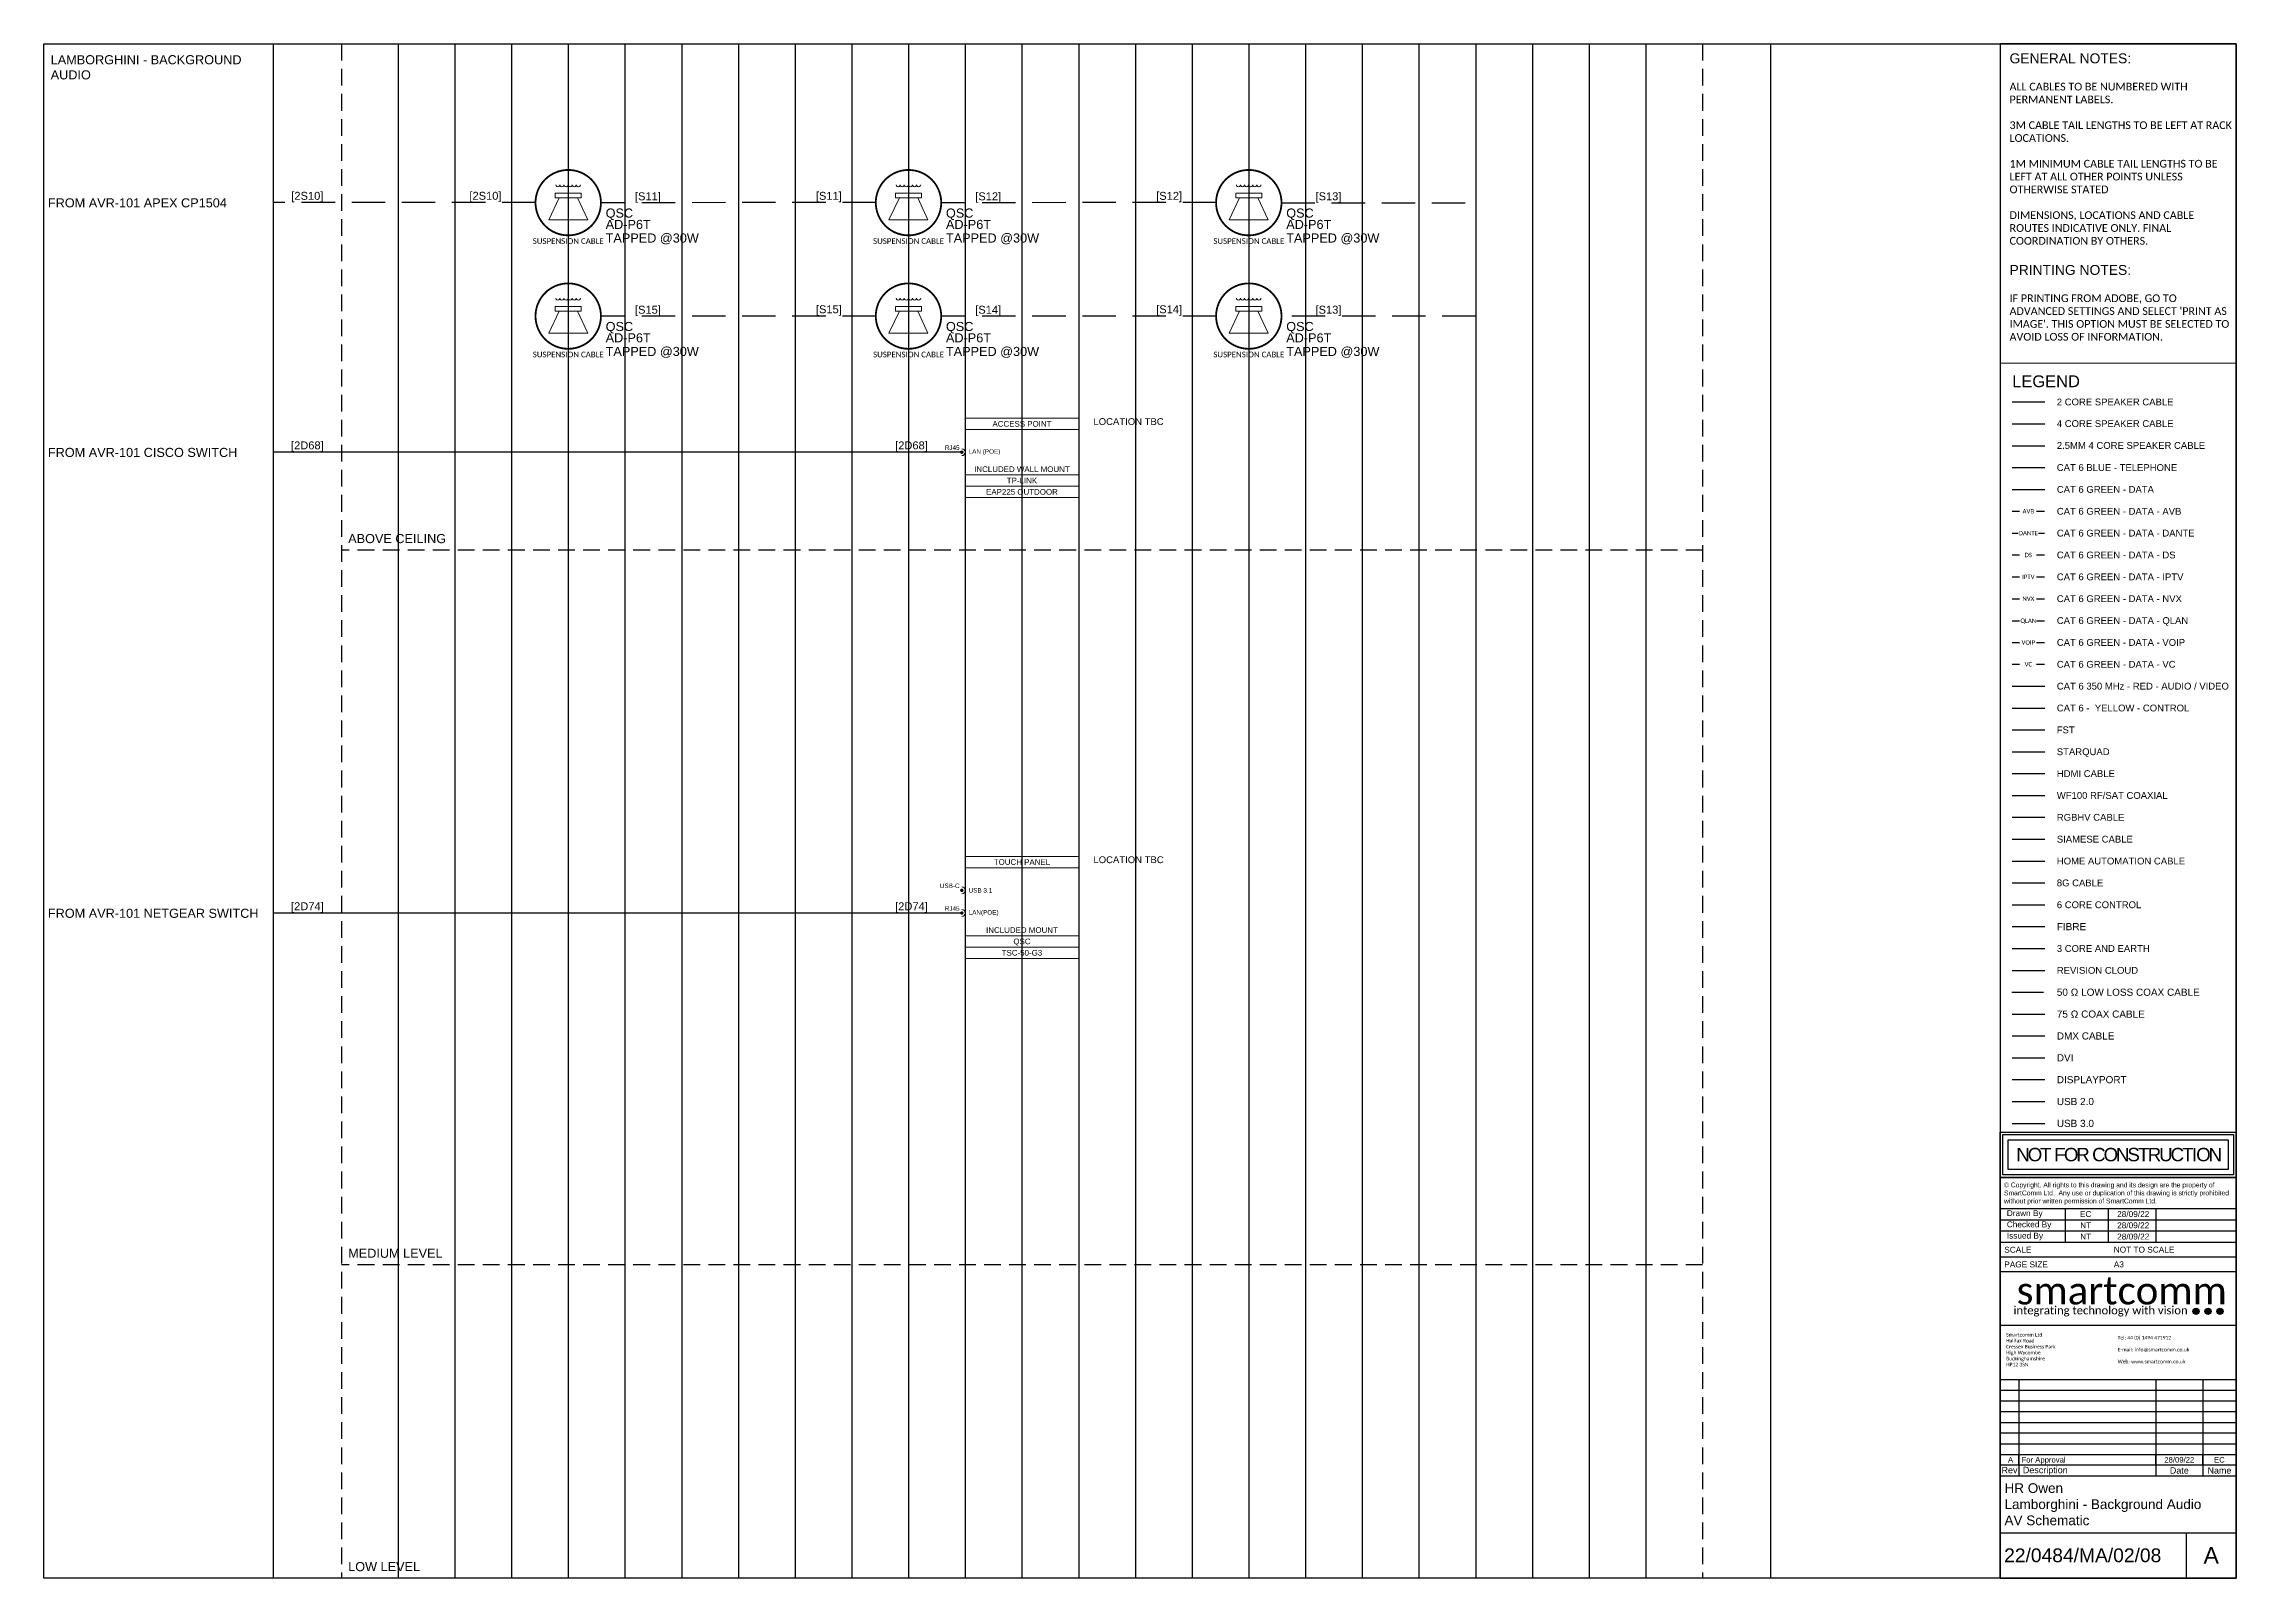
# Paper-space layout '08' of a CAD drawing. Header units: millimetres. Extents: x 6 to 404, y 1 to 279.
# The model-space entities are those that its viewports show. They can reach past a viewport. Long polylines and large blocks are cut down to what shows.
import ezdxf
from ezdxf.enums import TextEntityAlignment as Align
from ezdxf.lldxf.tags import DXFTag

# ---------------------------------------------------------------- set-up
doc = ezdxf.new("R2010")
doc.units = ezdxf.units.MM
for name, pattern in [('DASHDOT', [1, 0.5, -0.25, 0, -0.25]), ('DASHED', [0.75, 0.5, -0.25]), ('DASHED2', [0.375, 0.25, -0.125]), ('DIVIDE', [1.25, 0.5, -0.25, 0, -0.25, 0, -0.25])]:
    doc.linetypes.add(name, pattern=pattern)
for name, color, linetype in [('SC - 2 Core Speaker', 211, 'DASHED'), ('SC - 3 Core and Earth', 7, 'DIVIDE'), ('SC - 4 Core Speaker', 211, 'Continuous'), ('SC - 50 Ohm Coax', 36, 'DASHDOT'), ('SC - 6 Core Control', 40, 'DASHED'), ('SC - 75 Ohm Coax', 36, 'DASHED'), ('SC - 8G Cable', 115, 'Continuous'), ('SC - Cat - Blue - Tel', 5, 'Continuous'), ('SC - Cat - Green - Data', 84, 'Continuous'), ('SC - Cat - Green - Data - QLAN', 84, 'QLAN'), ('SC - Cat - Red - AV', 1, 'Continuous'), ('SC - Cat - Yellow - Control', 40, 'Continuous'), ('SC - Display Port', 194, 'ZIGZAG'), ('SC - DMX Cable', 30, 'Continuous'), ('SC - DVI', 192, 'DASHDOT'), ('SC - Fibre', 170, 'DASHED'), ('SC - FST', 4, 'DASHED'), ('SC - HDMI', 192, 'Continuous'), ('SC - Home Automation Cable', 62, 'DASHED'), ('SC - Induction Loop 4 Core Speaker', 211, 'DIVIDE'), ('SC - Revision Cloud', 3, 'Continuous'), ('SC - RGBHV', 252, 'DASHED'), ('SC - Siamese', 46, 'DIVIDE'), ('SC - Starquad', 4, 'Continuous'), ('SC - Text', 7, 'Continuous'), ('SC - TITLE_BLOCK', 7, 'Continuous'), ('SC - USB 2.0', 84, 'DASHED'), ('SC - USB 3.0', 84, 'DASHDOT'), ('SC - WF100', 252, 'Continuous')]:
    doc.layers.add(name, color=color, linetype=linetype)
doc.layers.add('SC - Equipment', color=7, linetype='Continuous', lineweight=13)
doc.layers.add('SC - Xlines', color=252, linetype='Continuous', plot=False)
doc.styles.add('ARIAL', font='arial.ttf')
doc.styles.add('CALIBRI', font='calibri.ttf')
doc.styles.get("Standard").update_dxf_attribs({"font": 'arial.ttf', "height": 35})
doc.styles.add('STYLE1', font='arial.ttf', dxfattribs={"height": 50})
tags = doc.linetypes.add('QLAN', pattern='A,3.942001,-0.106942,["QLAN",ARIAL,S=0.5,R=0,X=0,Y=-0.25],-1.981735,3.969322', length=10).pattern_tags.tags
tags[6] = DXFTag(74, 10)
doc.linetypes.add('ZIGZAG', pattern='A,0.00254,-5.08,[131,ltypeshp.shx,S=5.08,R=0,X=-5.08,Y=0],-10.16,[131,ltypeshp.shx,S=5.08,R=180,X=5.08,Y=0],-5.08', length=20.32254)

# ---------------------------------------------------------------- blocks, each defined once
blk = doc.blocks.new('*U53')
at = {"layer": 'SC - TITLE_BLOCK'}
for points in [[(-21.44, 8.24), (21.44, 8.24), (21.44, 0), (-21.44, 0)], [(-20.95, 7.77), (20.95, 7.77), (20.95, 0.49), (-20.95, 0.49)], [(-19.98, 6.8), (19.98, 6.8), (19.98, 1.46), (-19.98, 1.46)]]:
    blk.add_lwpolyline(points, close=True, dxfattribs=at)
at = {"layer": 'SC - TITLE_BLOCK', "insert": (0, 4.13), "char_height": 2.4285, "width": 39.9585, "attachment_point": 5, "style": 'STYLE1'}
blk.add_mtext('{\\T0.85;NOT FOR CONSTRUCTION}', dxfattribs=at)
blk = doc.blocks.new('SMARTCOMM LOGO 2019')
at = {"layer": 'SC - TITLE_BLOCK', "ltscale": 5, "true_color": 0x0fce74}
h = blk.add_hatch(color=112, dxfattribs=at)
h.dxf.hatch_style = 1
edge = h.paths.add_edge_path()
edge.add_arc((14.16, -2.37), 0.569, 0, 360)
h = blk.add_hatch(color=112, dxfattribs=at)
h.dxf.hatch_style = 1
edge = h.paths.add_edge_path()
edge.add_arc((16.32, -2.37), 0.569, 0, 360)
h = blk.add_hatch(color=112, dxfattribs=at)
h.dxf.hatch_style = 1
edge = h.paths.add_edge_path()
edge.add_arc((18.48, -2.37), 0.569, 0, 360)
at = {"layer": 'SC - TITLE_BLOCK', "color": 112, "ltscale": 5, "true_color": 0x0fce74}
for centre in [(14.16, -2.37), (16.32, -2.37), (18.48, -2.37)]:
    blk.add_circle(centre, 0.569, dxfattribs=at)
at = {"layer": 'SC - TITLE_BLOCK', "ltscale": 5, "insert": (0, 1.36), "char_height": 5, "attachment_point": 5, "style": 'CALIBRI'}
blk.add_mtext_dynamic_manual_height_columns('\\pxqd;{\\C232;\\c6885326;smart\\C253;\\c10396581;comm}', width=36.8648, gutter_width=48.7, heights=[0], dxfattribs=at)
at = {"layer": 'SC - TITLE_BLOCK', "ltscale": 5, "insert": (-3.19, -2.37), "char_height": 1.47, "attachment_point": 5, "line_spacing_factor": 0.816327, "style": 'CALIBRI'}
blk.add_mtext_dynamic_manual_height_columns('{\\C253;\\c10396581;integrating technology with} {\\C232;\\c6885326;vision}', width=69.6177, gutter_width=48.7, heights=[0], dxfattribs=at)
blk = doc.blocks.new('DrawnChkIss')
at = {"layer": 'SC - TITLE_BLOCK'}
for p, q in [((0, 9.05), (44.13, 9.05)), ((12.21, 2.75), (12.21, 9.05)), ((20.25, 2.75), (20.25, 9.05)), ((29.13, 9.05), (29.13, 2.75)), ((0, 6.95), (44.13, 6.95)), ((0, 4.85), (44.13, 4.85)), ((0, 2.75), (44.13, 2.75))]:
    blk.add_line(p, q, dxfattribs=at)
at = {"layer": 'SC - TITLE_BLOCK', "char_height": 1.1057, "width": 10.9483, "attachment_point": 4}
for s, insert in [('{\\fArial|b0|i0|c0|p34;Drawn By}', (1.26, 8)), ('{\\fArial|b0|i0|c0|p34;Checked By}', (1.26, 5.9)), ('{\\fArial|b0|i0|c0|p34;Issued By}', (1.26, 3.8))]:
    blk.add_mtext(s, dxfattribs=dict(at, insert=insert))
at = {"layer": 'SC - TITLE_BLOCK', "style": 'STYLE1'}
for tag, p in [('INITIALS', (16.01, 8)), ('DRAWDATE', (24.89, 8)), ('INITIALS', (16.01, 5.9)), ('INITIALS', (16.01, 3.8)), ('ISSUEDATE', (24.89, 3.8)), ('CHKDDATE', (24.89, 5.9))]:
    blk.add_attdef(tag, text='', height=1.11, dxfattribs=at).set_placement(p, align=Align.MIDDLE_CENTER)
blk = doc.blocks.new('RevisionDTLS')
at = {"layer": 'SC - TITLE_BLOCK', "ltscale": 5}
for p, q in [((3.4, 0), (3.4, 1.94)), ((28.3, 0), (28.3, 1.94)), ((36.8, 0), (36.8, 1.94))]:
    blk.add_line(p, q, dxfattribs=at)
blk.add_lwpolyline([(0, 1.94), (42.87, 1.94), (42.87, 0), (0, 0)], close=True, dxfattribs=at)
blk.add_attdef('REV', text='', height=1, dxfattribs=at).set_placement((1.9, 0.97), align=Align.MIDDLE)
blk.add_attdef('DESCRIPTION', text='', height=1, dxfattribs=at).set_placement((3.9, 0.97), align=Align.MIDDLE_LEFT)
for tag, p in [('DATE', (32.55, 0.97)), ('INITIAL', (39.83, 0.97))]:
    blk.add_attdef(tag, text='', height=1, dxfattribs=at).set_placement(p, align=Align.MIDDLE_CENTER)
blk = doc.blocks.new('QSC AD-P4T - SCHEMATIC')
at = {"layer": 'SC - Equipment'}
for p, q in [((-4.04, -12.3), (-8.61, -21.95)), ((4.03, -12.3), (8.58, -21.96)), ((8.58, -21.96), (-8.61, -21.95))]:
    blk.add_line(p, q, dxfattribs=at)
at = {"layer": 'SC - Equipment', "const_width": 0.797}
for points in [[(14.41, -14.43, 1), (-14.43, -14.41, 1)], [(-14.43, -14.41, 1), (14.41, -14.43, 1)]]:
    blk.add_lwpolyline(points, format="xyb", dxfattribs=at)
at = {"layer": 'SC - Equipment'}
for points in [[(-5.71, -10.19), (5.7, -10.2), (5.7, -12.3), (-5.71, -12.29)], [(-5.71, -10.19), (5.7, -10.2), (5.7, -12.31), (-5.71, -12.3)]]:
    blk.add_lwpolyline(points, close=True, dxfattribs=at)
for centre in [(-4.59, -6.52), (-2.78, -6.52), (-0.97, -6.52), (0.85, -6.53), (2.64, -6.53), (4.45, -6.53)]:
    blk.add_arc(centre, 0.9, 179.95469, 359.95469, dxfattribs=at)
at = {"ltscale": 5, "style": 'CALIBRI', "flags": 1}
for tag, p in [('ROOM_TYPE', (34.66, 30.74)), ('LOCATION', (34.66, 25.74)), ('RACK_EQUIPMENT_(Y/N)', (34.66, 20.74)), ('POE(WATT)', (34.66, 10.74)), ('IP_(Y/N)', (34.66, 15.74)), ('AMP(@240V)', (34.66, 5.74)), ('WATT', (34.66, 0.74)), ('WEIGHT(KG)', (34.66, -9.26)), ('BTU/H', (34.66, -4.26)), ('DESCRIPTION', (34.66, -14.26))]:
    blk.add_attdef(tag, p, '', height=2.5, dxfattribs=at)
at = {"ltscale": 5, "style": 'CALIBRI'}
blk.add_attdef('BRACKET', text='', height=2.5, dxfattribs=at).set_placement((-0.01, -31.34), align=Align.MIDDLE_CENTER)
at = {"layer": 'SC - Equipment'}
for tag, p in [('MAKE', (16.49, -21)), ('MODEL', (16.49, -26))]:
    blk.add_attdef(tag, p, '', height=4, dxfattribs=at)
at = {"layer": 'SC - Equipment', "color": 3}
blk.add_attdef('TRANSFORMER_TAPS', (16.49, -32), '', height=4, dxfattribs=at)
blk = doc.blocks.new('QSC TSC-50-G3 - SCHEMATIC')
at = {"layer": 'SC - Equipment'}
for p, q in [((-25, 0), (25, 0)), ((-25, -45), (-25, 0)), ((25, 0), (25, -45)), ((25, -5), (-25, -5)), ((25, -35), (-25, -35)), ((25, -35), (-25, -35)), ((25, -40), (-25, -40)), ((25, -40), (-25, -40)), ((25, -40), (-25, -40)), ((25, -45), (-25, -45))]:
    blk.add_line(p, q, dxfattribs=at)
at = {"layer": 'SC - Equipment', "const_width": 0.7}
for points in [[(-26.1, -15, 1), (-26.9, -15, 1)], [(-26.1, -25, 1), (-26.9, -25, 1)]]:
    blk.add_lwpolyline(points, format="xyb", close=True, dxfattribs=at)
at = {"layer": 'SC - Equipment'}
for centre in [(-26.5, -15), (-26.5, -25)]:
    blk.add_arc(centre, 1.5, 270, 90, dxfattribs=at)
at = {"ltscale": 5}
for tag, p in [('DESCRIPTION', (0, -2.5)), ('BRACKET', (0, -32.5)), ('MAKE', (0, -37.5)), ('MODEL', (0, -42.5))]:
    blk.add_attdef(tag, text='', height=2.5, dxfattribs=at).set_placement(p, align=Align.MIDDLE_CENTER)
at = {"ltscale": 5, "flags": 1}
for tag, p in [('ROOM_TYPE', (45, -5)), ('LOCATION', (45, -10)), ('RACK_EQUIPMENT_(Y/N)', (45, -15)), ('IP_(Y/N)', (45, -30)), ('AMP(@240V)', (45, -40)), ('POE(WATT)', (45, -35)), ('WATT', (45, -45)), ('BTU/H', (45, -50)), ('WEIGHT(KG)', (45, -55)), ('TRANSFORMER_TAPS', (45, -60))]:
    blk.add_attdef(tag, p, '', height=2.5, dxfattribs=at)
at = {"layer": 'SC - Equipment', "ltscale": 5, "char_height": 2}
for s, insert, width, attachment_point in [('USB-C', (-27.5, -13), 5.7736, 6), ('USB 3.1', (-23.5, -15), 47.6216, 4), ('RJ45', (-27.5, -23), 5.7736, 6), ('LAN(POE) ', (-23.5, -25), 47.6216, 4)]:
    blk.add_mtext(s, dxfattribs=dict(at, insert=insert, width=width, attachment_point=attachment_point))
blk = doc.blocks.new('TP-LINK EAP225 OUTDOOR - SCHEMATIC')
at = {"layer": 'SC - Equipment'}
for p, q in [((-25, 0), (25, 0)), ((-25, -35), (-25, 0)), ((25, 0), (25, -35)), ((25, -5), (-25, -5)), ((25, -25), (-25, -25)), ((25, -25), (-25, -25)), ((25, -30), (-25, -30)), ((25, -30), (-25, -30)), ((25, -30), (-25, -30)), ((25, -35), (-25, -35))]:
    blk.add_line(p, q, dxfattribs=at)
at = {"layer": 'SC - Equipment', "const_width": 0.7}
blk.add_lwpolyline([(-26.1, -15, 1), (-26.9, -15, 1)], format="xyb", close=True, dxfattribs=at)
at = {"layer": 'SC - Equipment'}
blk.add_arc((-26.5, -15), 1.5, 270, 90, dxfattribs=at)
at = {"ltscale": 5}
for tag, p in [('DESCRIPTION', (0, -2.5)), ('BRACKET', (0, -22.5)), ('MAKE', (0, -27.5)), ('MODEL', (0, -32.5))]:
    blk.add_attdef(tag, text='', height=2.5, dxfattribs=at).set_placement(p, align=Align.MIDDLE_CENTER)
at = {"ltscale": 5, "flags": 1}
for tag, p in [('ROOM_TYPE', (45, -5)), ('LOCATION', (45, -10)), ('RACK_EQUIPMENT_(Y/N)', (45, -15)), ('IP_(Y/N)', (45, -30)), ('AMP(@240V)', (45, -40)), ('POE(WATT)', (45, -35)), ('WATT', (45, -45)), ('BTU/H', (45, -50)), ('WEIGHT(KG)', (45, -55)), ('TRANSFORMER_TAPS', (45, -60))]:
    blk.add_attdef(tag, p, '', height=2.5, dxfattribs=at)
at = {"layer": 'SC - Equipment', "ltscale": 5, "char_height": 2}
for s, insert, width, attachment_point in [('RJ45', (-27.5, -13), 5.7736, 6), ('LAN (POE)', (-23.5, -15), 23.5, 4)]:
    blk.add_mtext(s, dxfattribs=dict(at, insert=insert, width=width, attachment_point=attachment_point))

msp = doc.modelspace()

# ---------------------------------------------------------------- linework, layer by layer
at = {"color": 30, "linetype": 'DASHED2', "ltscale": 5}
for p, q in [((-47027.417, 26.747), (-47027.417, -649.498)), ((-46427.417, 26.747), (-46427.417, -649.498))]:
    msp.add_line(p, q, dxfattribs=at)
at = {"color": 31, "linetype": 'DASHED2', "ltscale": 5}
for p, q in [((-46427.417, -196.375), (-47027.417, -196.375)), ((-46427.417, -511.375), (-47027.417, -511.375))]:
    msp.add_line(p, q, dxfattribs=at)
at = {"layer": 'SC - 2 Core Speaker', "ltscale": 5}
msp.add_line((-55542.596, -2641.622), (-55475.743, -2641.622), dxfattribs=at)
for points in [[(-46941.847, -43.254), (-47057.417, -43.242)], [(-46791.847, -43.242), (-46913.009, -43.264)], [(-46641.847, -43.242), (-46763.009, -43.264)], [(-46613.009, -43.264), (-46527.417, -43.264), (-46527.417, -93.264), (-46613.009, -93.255)], [(-46791.847, -93.242), (-46913.009, -93.264)], [(-46641.847, -93.242), (-46763.009, -93.264)]]:
    msp.add_lwpolyline(points, dxfattribs=at)
at = {"layer": 'SC - 3 Core and Earth', "ltscale": 5}
msp.add_line((-55542.596, -3766.622), (-55475.743, -3766.622), dxfattribs=at)
at = {"layer": 'SC - 4 Core Speaker', "ltscale": 5}
msp.add_line((-55542.596, -2686.622), (-55475.743, -2686.622), dxfattribs=at)
at = {"layer": 'SC - 50 Ohm Coax', "ltscale": 5}
msp.add_line((-55543.295, -3856.622), (-55478.441, -3856.622), dxfattribs=at)
at = {"layer": 'SC - 6 Core Control', "ltscale": 5}
msp.add_line((-55542.596, -3676.622), (-55475.743, -3676.622), dxfattribs=at)
at = {"layer": 'SC - 75 Ohm Coax', "ltscale": 5}
msp.add_line((-55542.596, -3901.622), (-55475.743, -3901.622), dxfattribs=at)
at = {"layer": 'SC - 8G Cable', "ltscale": 5}
msp.add_line((-55542.596, -3631.622), (-55475.743, -3631.622), dxfattribs=at)
at = {"layer": 'SC - Cat - Blue - Tel', "ltscale": 5}
msp.add_line((-55542.596, -2776.622), (-55475.743, -2776.622), dxfattribs=at)
at = {"layer": 'SC - Cat - Green - Data', "ltscale": 5}
for p, q in [((-55542.596, -2821.622), (-55475.743, -2821.622)), ((-55542.914, -3091.946), (-55527.886, -3091.946))]:
    msp.add_line(p, q, dxfattribs=at)
at = {"layer": 'SC - Cat - Green - Data', "ltscale": 5, "transparency": 33554687}
for p, q in [((-55542.914, -2866.622), (-55527.886, -2866.622)), ((-55492.557, -2866.622), (-55476.06, -2866.622)), ((-55542.914, -2911.622), (-55530.214, -2911.622)), ((-55488.907, -2911.622), (-55476.06, -2911.622)), ((-55542.914, -2956.622), (-55527.886, -2956.622)), ((-55492.557, -2956.622), (-55476.06, -2956.622)), ((-55542.914, -3001.622), (-55527.886, -3001.622)), ((-55492.557, -3001.622), (-55476.06, -3001.622)), ((-55542.914, -3046.622), (-55527.886, -3046.622)), ((-55492.557, -3046.622), (-55476.06, -3046.622)), ((-55492.557, -3091.946), (-55476.06, -3091.946)), ((-55542.914, -3136.622), (-55527.886, -3136.622)), ((-55492.557, -3136.622), (-55476.06, -3136.622)), ((-55542.914, -3181.622), (-55527.886, -3181.622)), ((-55492.557, -3181.622), (-55476.06, -3181.622))]:
    msp.add_line(p, q, dxfattribs=at)
at = {"layer": 'SC - Cat - Green - Data', "ltscale": 5}
for points in [[(-46753.917, -153.242), (-47057.417, -153.242)], [(-46753.917, -356.375), (-47057.417, -356.375)]]:
    msp.add_lwpolyline(points, dxfattribs=at)
at = {"layer": 'SC - Cat - Red - AV', "ltscale": 5}
msp.add_line((-55542.596, -3226.622), (-55475.743, -3226.622), dxfattribs=at)
at = {"layer": 'SC - Cat - Yellow - Control', "ltscale": 5}
msp.add_line((-55542.596, -3271.622), (-55475.743, -3271.622), dxfattribs=at)
at = {"layer": 'SC - Display Port', "ltscale": 0.1}
msp.add_line((-55542.596, -4036.622), (-55475.743, -4036.622), dxfattribs=at)
at = {"layer": 'SC - DMX Cable', "ltscale": 5}
msp.add_line((-55542.596, -3946.622), (-55475.743, -3946.622), dxfattribs=at)
at = {"layer": 'SC - DVI', "ltscale": 5}
msp.add_line((-55542.596, -3991.622), (-55475.743, -3991.622), dxfattribs=at)
at = {"layer": 'SC - Fibre', "ltscale": 5}
msp.add_line((-55542.596, -3721.622), (-55475.743, -3721.622), dxfattribs=at)
at = {"layer": 'SC - FST', "ltscale": 5}
msp.add_line((-55542.596, -3316.622), (-55475.743, -3316.622), dxfattribs=at)
at = {"layer": 'SC - HDMI', "ltscale": 5}
msp.add_line((-55542.596, -3406.622), (-55475.743, -3406.622), dxfattribs=at)
at = {"layer": 'SC - Home Automation Cable', "ltscale": 5}
msp.add_line((-55542.596, -3586.622), (-55475.743, -3586.622), dxfattribs=at)
at = {"layer": 'SC - Induction Loop 4 Core Speaker', "ltscale": 5}
msp.add_line((-55542.596, -2731.622), (-55475.743, -2731.622), dxfattribs=at)
at = {"layer": 'SC - Revision Cloud', "ltscale": 5}
msp.add_line((-55542.596, -3811.622), (-55475.743, -3811.622), dxfattribs=at)
at = {"layer": 'SC - RGBHV', "ltscale": 5}
msp.add_line((-55542.596, -3496.622), (-55475.743, -3496.622), dxfattribs=at)
at = {"layer": 'SC - Siamese', "ltscale": 5}
msp.add_line((-55542.596, -3541.622), (-55475.743, -3541.622), dxfattribs=at)
at = {"layer": 'SC - Starquad', "ltscale": 5}
msp.add_line((-55542.596, -3361.622), (-55475.743, -3361.622), dxfattribs=at)
at = {"layer": 'SC - USB 2.0', "ltscale": 5}
msp.add_line((-55542.596, -4081.622), (-55475.743, -4081.622), dxfattribs=at)
at = {"layer": 'SC - USB 3.0', "ltscale": 5}
msp.add_line((-55542.596, -4126.622), (-55475.743, -4126.622), dxfattribs=at)
at = {"layer": 'SC - WF100', "ltscale": 5}
msp.add_line((-55542.596, -3451.622), (-55475.743, -3451.622), dxfattribs=at)
at = {"layer": 'SC - Xlines', "ltscale": 5, "transparency": 33554687}
msp.add_lwpolyline([(-47158.553, 26.747), (-46296.28, 26.747), (-46296.28, -649.498), (-47158.553, -649.498)], close=True, dxfattribs=at)
at = {"layer": 'SC - Xlines', "ltscale": 5}
for points in [[(-47057.417, 26.747), (-47057.417, -649.498)], [(-46977.417, 26.747), (-46977.417, -649.498)], [(-46927.417, 26.747), (-46927.417, -649.498)], [(-46877.417, 26.747), (-46877.417, -649.498)], [(-46827.417, 26.747), (-46827.417, -649.498)], [(-46777.417, 26.747), (-46777.417, -649.498)], [(-46727.417, 26.747), (-46727.417, -649.498)], [(-46677.417, 26.747), (-46677.417, -649.498)], [(-46627.417, 26.747), (-46627.417, -649.498)], [(-46577.417, 26.747), (-46577.417, -649.498)], [(-46527.417, 26.747), (-46527.417, -649.498)], [(-46477.417, 26.747), (-46477.417, -649.498)], [(-46397.417, 26.747), (-46397.417, -649.498)]]:
    msp.add_lwpolyline(points, dxfattribs=at)
at = {"layer": 'SC - Xlines', "color": 250, "ltscale": 5}
for points in [[(-47002.417, 26.747), (-47002.417, -649.498)], [(-46952.417, 26.747), (-46952.417, -649.498)], [(-46902.417, 26.747), (-46902.417, -649.498)], [(-46852.417, 26.747), (-46852.417, -649.498)], [(-46802.417, 26.747), (-46802.417, -649.498)], [(-46752.417, 26.747), (-46752.417, -649.498)], [(-46702.417, 26.747), (-46702.417, -649.498)], [(-46652.417, 26.747), (-46652.417, -649.498)], [(-46602.417, 26.747), (-46602.417, -649.498)], [(-46552.417, 26.747), (-46552.417, -649.498)], [(-46502.417, 26.747), (-46502.417, -649.498)], [(-46452.417, 26.747), (-46452.417, -649.498)]]:
    msp.add_lwpolyline(points, dxfattribs=at)

# ---------------------------------------------------------------- block references
at = {"ltscale": 5}
for name, p, values in [('QSC AD-P4T - SCHEMATIC', (-46927.417, -28.834), {'MAKE': 'QSC', 'MODEL': 'AD-P6T', 'BRACKET': 'SUSPENSION CABLE', 'TRANSFORMER_TAPS': 'TAPPED @30W'}), ('QSC AD-P4T - SCHEMATIC', (-46777.417, -28.834), {'MAKE': 'QSC', 'MODEL': 'AD-P6T', 'BRACKET': 'SUSPENSION CABLE', 'TRANSFORMER_TAPS': 'TAPPED @30W'}), ('QSC AD-P4T - SCHEMATIC', (-46627.417, -28.834), {'MAKE': 'QSC', 'MODEL': 'AD-P6T', 'BRACKET': 'SUSPENSION CABLE', 'TRANSFORMER_TAPS': 'TAPPED @30W'}), ('QSC AD-P4T - SCHEMATIC', (-46927.417, -78.834), {'MAKE': 'QSC', 'MODEL': 'AD-P6T', 'BRACKET': 'SUSPENSION CABLE', 'TRANSFORMER_TAPS': 'TAPPED @30W'}), ('QSC AD-P4T - SCHEMATIC', (-46777.417, -78.834), {'MAKE': 'QSC', 'MODEL': 'AD-P6T', 'BRACKET': 'SUSPENSION CABLE', 'TRANSFORMER_TAPS': 'TAPPED @30W'}), ('QSC AD-P4T - SCHEMATIC', (-46627.417, -78.834), {'MAKE': 'QSC', 'MODEL': 'AD-P6T', 'BRACKET': 'SUSPENSION CABLE', 'TRANSFORMER_TAPS': 'TAPPED @30W'}), ('TP-LINK EAP225 OUTDOOR - SCHEMATIC', (-46727.417, -138.242), {'DESCRIPTION': 'ACCESS POINT', 'MAKE': 'TP-LINK', 'MODEL': 'EAP225 OUTDOOR', 'BRACKET': 'INCLUDED WALL MOUNT'}), ('QSC TSC-50-G3 - SCHEMATIC', (-46727.417, -331.375), {'DESCRIPTION': 'TOUCH PANEL', 'MAKE': 'QSC', 'MODEL': 'TSC-50-G3', 'BRACKET': 'INCLUDED MOUNT'})]:
    msp.add_blockref(name, p, dxfattribs=at).add_auto_attribs(values)

# ---------------------------------------------------------------- texts
at = {"layer": 'SC - Cat - Green - Data - QLAN', "ltscale": 5, "transparency": 33554687, "style": 'CALIBRI'}
for s, p in [('AVB', (-55509.487, -2866.622)), ('DANTE', (-55509.487, -2911.622)), ('DS', (-55509.487, -2956.622)), ('IPTV', (-55509.487, -3001.622)), ('NVX', (-55509.487, -3046.622)), ('VOIP', (-55509.487, -3136.622)), ('VC', (-55509.487, -3181.622))]:
    msp.add_text(s, height=9.0259, dxfattribs=at).set_placement(p, align=Align.MIDDLE_CENTER)
at = {"layer": 'SC - Cat - Green - Data - QLAN', "ltscale": 5, "style": 'CALIBRI'}
msp.add_text('QLAN', height=9.0259, dxfattribs=at).set_placement((-55509.487, -3091.946), align=Align.MIDDLE_CENTER)
at = {"layer": 'SC - Text', "style": 'STYLE1'}
for s, height, p in [('2 CORE SPEAKER CABLE', 14, (-55450.898, -2641.622)), ('4 CORE SPEAKER CABLE', 14, (-55450.898, -2686.144)), ('2.5MM 4 CORE SPEAKER CABLE', 14, (-55450.898, -2731.144)), ('CAT 6 BLUE - TELEPHONE', 14, (-55450.898, -2776.622)), ('CAT 6 GREEN - DATA', 14, (-55450.898, -2821.622)), ('CAT 6 GREEN - DATA - AVB', 14, (-55450.898, -2866.622)), ('CAT 6 GREEN - DATA - DANTE', 14, (-55450.898, -2911.622)), ('CAT 6 GREEN - DATA - DS', 14, (-55450.898, -2956.622)), ('CAT 6 GREEN - DATA - IPTV', 14, (-55450.898, -3001.622)), ('CAT 6 GREEN - DATA - NVX', 14, (-55450.898, -3046.622)), ('CAT 6 GREEN - DATA - QLAN', 14, (-55450.898, -3091.622)), ('CAT 6 GREEN - DATA - VOIP', 14, (-55450.898, -3136.622)), ('CAT 6 GREEN - DATA - VC', 14, (-55450.898, -3181.622)), ('CAT 6 350 MHz - RED - AUDIO / VIDEO', 14, (-55450.898, -3226.622)), ('CAT 6 -  YELLOW - CONTROL', 14, (-55450.898, -3271.622)), ('FST', 14, (-55450.898, -3316.622)), ('STARQUAD', 14, (-55450.898, -3361.622)), ('HDMI CABLE', 14, (-55450.898, -3406.622)), ('WF100 RF/SAT COAXIAL', 14, (-55450.898, -3451.622)), ('RGBHV CABLE', 14, (-55450.898, -3496.622)), ('SIAMESE CABLE', 14, (-55450.898, -3541.622)), ('HOME AUTOMATION CABLE', 14, (-55450.898, -3586.622)), ('8G CABLE', 14, (-55450.898, -3631.622)), ('6 CORE CONTROL', 14, (-55450.898, -3676.622)), ('FIBRE', 14.7, (-55450.898, -3721.622)), ('3 CORE AND EARTH', 14, (-55450.898, -3766.622)), ('REVISION CLOUD', 14, (-55450.898, -3811.622)), ('50 Ω LOW LOSS COAX CABLE', 14.7, (-55450.898, -3856.622)), ('75 Ω COAX CABLE', 14.7, (-55450.898, -3901.622)), ('DMX CABLE', 14.7, (-55450.898, -3946.622)), ('DVI', 14.7, (-55450.898, -3991.622)), ('DISPLAYPORT', 14.7, (-55450.898, -4036.622)), ('USB 2.0', 14.7, (-55450.898, -4081.622)), ('USB 3.0', 14.7, (-55450.898, -4126.622))]:
    msp.add_text(s, height=height, dxfattribs=at).set_placement(p, align=Align.MIDDLE_LEFT)
at = {"layer": 'SC - Text', "insert": (-47155.553, 21.747), "char_height": 4, "width": 97.49642, "attachment_point": 1, "style": 'ARIAL'}
msp.add_mtext('LAMBORGHINI - BACKGROUND AUDIO', dxfattribs=at)
at = {"layer": 'SC - Text'}
for s, insert, char_height, width, attachment_point in [('[2S10]', (-47042.417, -43.045), 3.5, 12.99494, 8), ('[2S10]', (-46956.847, -43.031), 3.5, 14.6761, 9), ('[S11]', (-46898.009, -43.253), 3.5, 15.57197, 7), ('[S11]', (-46806.836, -43.052), 3.5, 14.6761, 9), ('[S12]', (-46748.009, -43.264), 3.5, 15.57197, 7), ('[S12]', (-46656.836, -43.062), 3.5, 14.6761, 9), ('[S13]', (-46598.009, -43.251), 3.5, 15.57197, 7), ('FROM AVR-101 APEX CP1504', (-47156.772, -43.365), 4, 112.13429, 4), ('[S15]', (-46897.999, -93.253), 3.5, 15.57197, 7), ('[S15]', (-46806.826, -93.052), 3.5, 14.6761, 9), ('[S14]', (-46748.009, -93.253), 3.5, 15.57197, 7), ('[S14]', (-46656.836, -93.052), 3.5, 14.6761, 9), ('[S13]', (-46598.009, -93.241), 3.5, 15.57197, 7), ('FROM AVR-101 CISCO SWITCH', (-47156.772, -153.365), 4, 112.13429, 4), ('[2D68]', (-47042.417, -153.042), 3.5, 12.99494, 8), ('[2D68]', (-46768.917, -153.042), 3.5, 14.6761, 9), ('FROM AVR-101 NETGEAR SWITCH', (-47156.772, -356.499), 4, 112.13429, 4), ('[2D74]', (-47042.417, -356.175), 3.5, 12.99494, 8), ('[2D74]', (-46768.917, -356.175), 3.5, 14.6761, 9)]:
    msp.add_mtext(s, dxfattribs=dict(at, insert=insert, char_height=char_height, width=width, attachment_point=attachment_point))
at = {"layer": 'SC - Text', "color": 1, "char_height": 3, "width": 134.02561, "attachment_point": 1}
for insert in [(-46695.917, -138.242), (-46695.917, -331.375)]:
    msp.add_mtext('LOCATION TBC', dxfattribs=dict(at, insert=insert))
at = {"layer": 'SC - Text', "char_height": 4, "attachment_point": 7, "style": 'ARIAL'}
for s, insert in [('ABOVE CEILING', (-47024.417, -193.375)), ('MEDIUM LEVEL', (-47024.417, -508.375)), ('LOW LEVEL', (-47024.417, -646.498))]:
    msp.add_mtext(s, dxfattribs=dict(at, insert=insert))

psp = doc.layouts.new('08')

# ---------------------------------------------------------------- linework, layer by layer
at = {"layer": 'SC - TITLE_BLOCK'}
for p, q in [((361.02, 59.17), (403.89, 59.17)), ((361.02, 56.5), (403.89, 56.5)), ((361.02, 46.78), (403.89, 46.78)), ((361.02, 36.89), (403.89, 36.89)), ((364.43, 36.89), (364.43, 19.4)), ((389.32, 36.89), (389.32, 19.4)), ((397.82, 36.89), (397.82, 19.4)), ((361.02, 34.95), (403.89, 34.95)), ((361.02, 33), (403.89, 33)), ((361.02, 31.06), (403.89, 31.06)), ((361.02, 29.12), (403.89, 29.12)), ((403.89, 27.18), (361.03, 27.18)), ((361.03, 25.23), (403.89, 25.23)), ((361.03, 23.29), (403.89, 23.29)), ((403.89, 21.35), (361.03, 21.35)), ((361.03, 19.4), (403.89, 19.4)), ((361.02, 9.08), (403.89, 9.08)), ((394.82, 9.08), (394.82, 0.83)), ((403.89, 9.08), (403.89, 0.83))]:
    psp.add_line(p, q, dxfattribs=at)
for points in [[(5.76, 279.44), (403.89, 279.44), (403.89, 0.83), (5.76, 0.83)], [(361.02, 0.83), (403.89, 0.83), (403.89, 279.44), (361.02, 279.44)], [(361.02, 73.6), (403.89, 73.6), (403.89, 0.83), (361.02, 0.83)]]:
    psp.add_lwpolyline(points, close=True, dxfattribs=at)
at = {"layer": 'SC - TITLE_BLOCK', "ltscale": 5}
psp.add_lwpolyline([(361.03, 23.29), (403.89, 23.29), (403.89, 21.35), (361.03, 21.35)], close=True, dxfattribs=at)

# ---------------------------------------------------------------- block references
at = {"layer": 'SC - TITLE_BLOCK'}
for name, p in [('*U53', (382.46, 73.6)), ('SMARTCOMM LOGO 2019', (382.46, 51.64))]:
    psp.add_blockref(name, p, dxfattribs=at)
ref = psp.add_blockref('DrawnChkIss', (361.02, 59.17), dxfattribs=dict(at, xscale=0.9713833740178799, yscale=0.9713833740178799, zscale=0.9713833740178799))
ref.add_attrib('INITIALS', 'EC', dxfattribs={"height": 1.074, "style": 'STYLE1'}).set_placement((376.57, 66.94), align=Align.MIDDLE_CENTER)
ref.add_attrib('INITIALS', 'NT', dxfattribs={"height": 1.074, "style": 'STYLE1'}).set_placement((376.57, 64.9), align=Align.MIDDLE_CENTER)
ref.add_attrib('INITIALS', 'NT', dxfattribs={"height": 1.074, "style": 'STYLE1'}).set_placement((376.57, 62.86), align=Align.MIDDLE_CENTER)
ref.add_attrib('DRAWDATE', '28/09/22', dxfattribs={"height": 1.074, "style": 'STYLE1'}).set_placement((385.2, 66.94), align=Align.MIDDLE_CENTER)
ref.add_attrib('CHKDDATE', '28/09/22', dxfattribs={"height": 1.074, "style": 'STYLE1'}).set_placement((385.2, 64.9), align=Align.MIDDLE_CENTER)
ref.add_attrib('ISSUEDATE', '28/09/22', dxfattribs={"height": 1.074, "style": 'STYLE1'}).set_placement((385.2, 62.86), align=Align.MIDDLE_CENTER)
at = {"layer": 'SC - TITLE_BLOCK', "ltscale": 5}
psp.add_blockref('RevisionDTLS', (361.02, 21.35), dxfattribs=at).add_auto_attribs({'REV': 'A', 'DESCRIPTION': 'For Approval', 'DATE': '28/09/22', 'INITIAL': 'EC'})

# ---------------------------------------------------------------- texts
at = {"layer": 'SC - TITLE_BLOCK', "style": 'STYLE1'}
psp.add_text('LEGEND', height=2.142, dxfattribs=at).set_placement((369.37, 219.24), align=Align.TOP_CENTER)
for s, insert, char_height, width, attachment_point in [("\\pxsm1;{\\H1.09091x;GENERAL NOTES:\\P\\H0.77778x;\\P\\fCalibri|b0|i0|c0|p34;\\C16;\\c128;ALL CABLES TO BE NUMBERED WITH PERMANENT LABELS. \\P\\P3M CABLE TAIL LENGTHS TO BE LEFT AT RACK LOCATIONS.\\P\\P1M MINIMUM CABLE TAIL LENGTHS TO BE LEFT AT ALL OTHER POINTS UNLESS OTHERWISE STATED\\P\\PDIMENSIONS, LOCATIONS AND CABLE ROUTES INDICATIVE ONLY. FINAL COORDINATION BY OTHERS.\\P\\H1.17857x;\\P\\fArial|b0|i0|c0|p34;\\H1.09091x;\\C256;PRINTING NOTES:\\P\\H0.77778x;\\P\\fCalibri|b0|i0|c0|p34;\\C16;\\c128;IF PRINTING FROM ADOBE, GO TO ADVANCED SETTINGS AND SELECT 'PRINT AS IMAGE'. THIS OPTION MUST BE SELECTED TO AVOID LOSS OF INFORMATION.}", (362.74, 277.71), 1.65, 40.2654, 1), ('{\\H1.809x;HR Owen\\PLamborghini - Background Audio\\PAV Schematic}', (361.82, 14.24), 0.9714, 42.097, 4), ('22/0484/MA/02/08', (361.76, 4.96), 2.5, 36.0638, 4), ('A', (399.36, 4.96), 3, 6.0711, 5)]:
    psp.add_mtext(s, dxfattribs=dict(at, insert=insert, char_height=char_height, width=width, attachment_point=attachment_point))
at = {"layer": 'SC - TITLE_BLOCK', "linetype": 'Continuous', "insert": (361.73, 72.67), "char_height": 0.87425, "width": 41.1092, "attachment_point": 1}
psp.add_mtext('{\\fArial|b0|i0|c0|p32;© \\fArial|b0|i0|c0|p34;Copyright. All rights to this drawing and its design are the property of  SmartComm Ltd.  Any use or duplication of this drawing is strictly prohibited without prior written permission of SmartComm Ltd.}', dxfattribs=at)
at = {"layer": 'SC - TITLE_BLOCK'}
for s, insert, char_height, width, attachment_point in [('{\\fArial|b0|i0|c0|p34;SCALE}', (361.78, 61), 1.0741, 11.6831, 1), ('{\\fArial|b0|i0|c0|p34;NOT TO SCALE}', (381.67, 61.02), 1.0741, 11.3211, 1), ('PAGE SIZE', (361.78, 58.33), 1.074, 11.6831, 1), ('A3', (381.67, 58.35), 1.074, 11.3211, 1), ('{\\fCalibri|b0|i0|c0|p34;\\H0.7222x;Smartcomm Ltd\\PHalifax Road\\PCressex Business Park \\PHigh Wycombe\\PBuckinghamshire\\PHP12 3SN}', (362.12, 42.32), 0.9, 24.8732, 4), ('{\\fCalibri|b0|i0|c0|p34;\\H0.7222x;Tel: 44 (0) 1494 471912\\P\\PE-mail: info@smartcomm.co.uk\\P\\PWeb: www.smartcomm.co.uk}', (382.38, 42.32), 0.9, 13.4347, 4), ('{\\fArial|b0|i0|c0|p34;Rev}', (362.73, 20.44), 1.1657, 3.3998, 5), ('{\\fArial|b0|i0|c0|p34;Description}', (365.16, 20.29), 1.1657, 24.1644, 4), ('{\\fArial|b0|i0|c0|p34;Date}', (393.57, 20.38), 1.1657, 8.4996, 5), ('{\\fArial|b0|i0|c0|p34;Name}', (400.86, 20.38), 1.1657, 6.0711, 5)]:
    psp.add_mtext(s, dxfattribs=dict(at, insert=insert, char_height=char_height, width=width, attachment_point=attachment_point))

# ---------------------------------------------------------------- viewports
at = {"layer": '0'}
psp.add_viewport(center=(183.39, 140.14), size=(355.26, 278.6054), view_center_point=(-46727.417, -311.375), view_height=676.24468, dxfattribs=at)
at = {"layer": 'SC - TITLE_BLOCK'}
psp.add_viewport(center=(382.46, 151.63), size=(42.87, 139.596), view_center_point=(-55324.659, -3353.296), view_height=1582.3987, status=3, dxfattribs=at)

doc.saveas('drawing.dxf')
